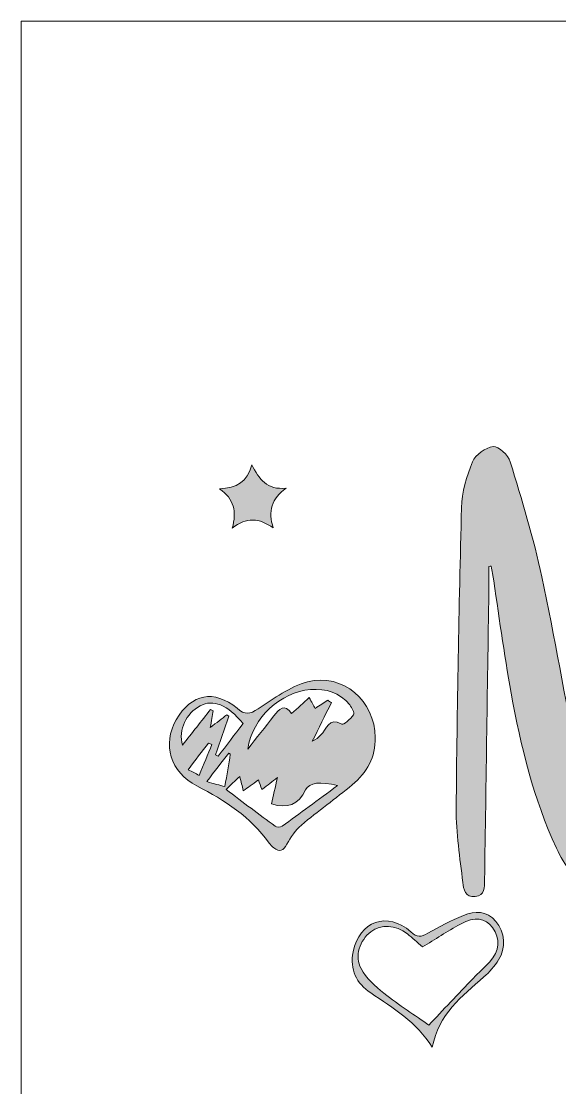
# Model space of a CAD drawing. Extents: x -202 to 798, y -79 to 921.
# Drawn here: x -202 to 0.5, y 520.4 to 921 of the extents above; entities that cross this region are included whole.
import ezdxf

# ---------------------------------------------------------------- set-up
doc = ezdxf.new("R2010")
doc.units = 0
doc.header["$MEASUREMENT"] = 0
doc.layers.add('Layer 1', color=7, linetype='Continuous', lineweight=0)

# ---------------------------------------------------------------- blocks, each defined once
blk = doc.blocks.new('Block_1')
at = {"layer": 'Layer 1', "true_color": 0x000000, "transparency": 33554687}
h = blk.add_hatch(color=18, dxfattribs=at)
h.dxf.hatch_style = 2
edge = h.paths.add_edge_path()
edge.add_spline(control_points=[(25.33, 780.8), (27.34, 777.89), (29.4, 774.89), (31.46, 771.9), (31.93, 772.38), (32.4, 772.86), (32.87, 773.34), (33.18, 777.87), (31.32, 779.66), (25.33, 780.8)], knot_values=[0, 0, 0, 0, 1, 1, 1, 2, 2, 2, 3, 3, 3, 3], degree=3, periodic=0)
edge = h.paths.add_edge_path()
edge.add_spline(control_points=[(-26.14, 716.26), (-26.14, 714.29), (-26.12, 712.32), (-26.15, 710.34), (-26.69, 673.02), (-27.23, 635.7), (-27.81, 598.38), (-27.85, 595.76), (-27.62, 592.63), (-31.33, 592.23), (-35.08, 591.83), (-35.69, 595), (-35.98, 597.53), (-37.03, 606.78), (-38.55, 616.07), (-38.47, 625.33), (-38.15, 662.98), (-37.45, 700.63), (-36.47, 738.28), (-36.32, 744.11), (-34.57, 750.14), (-32.32, 755.56), (-31.21, 758.22), (-27.38, 760.92), (-24.52, 761.24), (-22.56, 761.46), (-18.89, 758), (-18.13, 755.53), (-13.77, 741.24), (-9.39, 726.9), (-6.26, 712.32), (-1.4, 689.71), (2.47, 666.88), (6.78, 644.15), (7.04, 642.76), (7.55, 641.41), (8.91, 640.13), (9.15, 643.48), (9.46, 646.82), (9.6, 650.18), (11.11, 685.79), (12.82, 721.4), (13.92, 757.02), (14.16, 764.9), (12.37, 772.87), (11.24, 780.76), (10.88, 783.29), (10.93, 785.6), (13.82, 785.42), (19.53, 785.04), (25.42, 784.72), (30.8, 783), (35.47, 781.5), (37.98, 776.83), (38.01, 771.88), (38.07, 759.9), (37.72, 747.92), (37.46, 735.94), (36.56, 695.97), (35.68, 656.01), (34.65, 616.05), (34.53, 611.44), (34.08, 606.68), (32.75, 602.3), (29.77, 592.55), (21.52, 589.61), (12.6, 594.66), (6.25, 598.27), (2.26, 603.94), (-0.76, 610.39), (-9.44, 628.95), (-14.15, 648.7), (-17.81, 668.7), (-20.53, 683.59), (-22.48, 698.63), (-24.79, 713.6), (-24.93, 714.51), (-25.14, 715.42), (-25.31, 716.33), (-25.59, 716.3), (-25.87, 716.28), (-26.14, 716.26)], knot_values=[0, 0, 0, 0, 1, 1, 1, 2, 2, 2, 3, 3, 3, 4, 4, 4, 5, 5, 5, 6, 6, 6, 7, 7, 7, 8, 8, 8, 9, 9, 9, 10, 10, 10, 11, 11, 11, 12, 12, 12, 13, 13, 13, 14, 14, 14, 15, 15, 15, 16, 16, 16, 17, 17, 17, 18, 18, 18, 19, 19, 19, 20, 20, 20, 21, 21, 21, 22, 22, 22, 23, 23, 23, 24, 24, 24, 25, 25, 25, 26, 26, 26, 27, 27, 27, 27], degree=3, periodic=0)
h = blk.add_hatch(color=18, dxfattribs=at)
h.dxf.hatch_style = 2
edge = h.paths.add_edge_path()
edge.add_spline(control_points=[(-127.43, 745.38), (-121.13, 745.68), (-116.99, 747.96), (-115.27, 754.44), (-112.65, 749.03), (-109.51, 744.82), (-102.44, 745.67), (-107.86, 741.7), (-109.4, 736.95), (-107.23, 730.68), (-112.5, 734.41), (-117.35, 734.92), (-122.67, 730.64), (-120.97, 736.76), (-121.95, 741.66), (-127.43, 745.38)], knot_values=[0, 0, 0, 0, 1, 1, 1, 2, 2, 2, 3, 3, 3, 4, 4, 4, 5, 5, 5, 5], degree=3, periodic=0)
h = blk.add_hatch(color=18, dxfattribs=at)
h.dxf.hatch_style = 2
edge = h.paths.add_edge_path()
edge.add_spline(control_points=[(-130.32, 649.34), (-130.76, 649.53), (-131.19, 649.72), (-131.63, 649.91), (-134.07, 646.72), (-136.52, 643.52), (-139.3, 639.88), (-137.7, 639.06), (-136.55, 638.48), (-135.11, 637.75), (-133.38, 641.94), (-131.85, 645.64), (-130.32, 649.34)], knot_values=[0, 0, 0, 0, 1, 1, 1, 2, 2, 2, 3, 3, 3, 4, 4, 4, 4], degree=3, periodic=0)
edge = h.paths.add_edge_path()
edge.add_spline(control_points=[(-125.43, 633.52), (-124.68, 638.05), (-124.04, 641.86), (-123.4, 645.68), (-123.61, 645.84), (-123.82, 645.99), (-124.02, 646.15), (-126.64, 642.76), (-129.25, 639.36), (-132.28, 635.42), (-129.45, 634.64), (-127.44, 634.08), (-125.43, 633.52)], knot_values=[0, 0, 0, 0, 1, 1, 1, 2, 2, 2, 3, 3, 3, 4, 4, 4, 4], degree=3, periodic=0)
edge = h.paths.add_edge_path()
edge.add_spline(control_points=[(-118.58, 657.24), (-124.54, 664.39), (-129.83, 666.45), (-134.73, 663.87), (-140.02, 661.09), (-142.96, 654.98), (-141.44, 649.08), (-137.76, 653.73), (-134.28, 658.14), (-130.8, 662.55), (-130.5, 662.37), (-130.19, 662.19), (-129.89, 662.02), (-130.2, 660.14), (-130.51, 658.27), (-130.93, 655.75), (-128.5, 657.6), (-126.61, 659.04), (-124.72, 660.49), (-124.47, 660.32), (-124.21, 660.16), (-123.96, 659.99), (-125.63, 655.14), (-127.3, 650.3), (-128.97, 645.45), (-128.64, 645.28), (-128.3, 645.1), (-127.97, 644.93), (-124.88, 648.98), (-121.79, 653.03), (-118.58, 657.24)], knot_values=[0, 0, 0, 0, 1, 1, 1, 2, 2, 2, 3, 3, 3, 4, 4, 4, 5, 5, 5, 6, 6, 6, 7, 7, 7, 8, 8, 8, 9, 9, 9, 10, 10, 10, 10], degree=3, periodic=0)
edge = h.paths.add_edge_path()
edge.add_spline(control_points=[(-116.84, 647.66), (-113.57, 651.8), (-110.28, 655.92), (-107.05, 660.09), (-105.02, 662.72), (-102.99, 664.83), (-100.36, 660.99), (-98, 663.1), (-95.95, 664.93), (-93.71, 666.95), (-92.79, 665.22), (-92.15, 664.02), (-91.55, 662.9), (-89.75, 664.06), (-88.27, 665.02), (-86.79, 665.98), (-86.32, 665.68), (-85.86, 665.38), (-85.39, 665.08), (-87.79, 660.25), (-90.18, 655.43), (-92.58, 650.61), (-91.1, 651.09), (-90.33, 652.06), (-89.44, 652.89), (-87.23, 654.96), (-86.52, 659.8), (-81.47, 656.97), (-80.81, 656.6), (-78.16, 658.94), (-77.11, 660.48), (-76.66, 661.14), (-77.66, 663.22), (-78.5, 664.24), (-82.3, 668.86), (-87.46, 670.44), (-93.24, 669.99), (-104.46, 669.12), (-115.07, 659.55), (-116.84, 647.66)], knot_values=[0, 0, 0, 0, 1, 1, 1, 2, 2, 2, 3, 3, 3, 4, 4, 4, 5, 5, 5, 6, 6, 6, 7, 7, 7, 8, 8, 8, 9, 9, 9, 10, 10, 10, 11, 11, 11, 12, 12, 12, 13, 13, 13, 13], degree=3, periodic=0)
edge = h.paths.add_edge_path()
edge.add_spline(control_points=[(-83.06, 633.92), (-89.55, 635.51), (-93.73, 635.15), (-95.11, 632.31), (-97.82, 626.73), (-101.79, 625.13), (-107.92, 627.01), (-107.24, 630.05), (-106.55, 633.12), (-105.69, 636.94), (-107.79, 635.33), (-109.19, 634.25), (-111.53, 632.45), (-112.01, 633.78), (-112.47, 635.04), (-112.84, 636.06), (-115.23, 634.33), (-116.78, 633.22), (-118.51, 631.97), (-118.99, 633.91), (-119.33, 635.25), (-119.85, 637.32), (-121.76, 635.53), (-123.13, 634.26), (-125.02, 632.49), (-118.52, 627.58), (-112.61, 623.06), (-106.59, 618.67), (-106, 618.23), (-104.55, 618.23), (-103.94, 618.66), (-97.21, 623.47), (-90.56, 628.41), (-83.06, 633.92)], knot_values=[0, 0, 0, 0, 1, 1, 1, 2, 2, 2, 3, 3, 3, 4, 4, 4, 5, 5, 5, 6, 6, 6, 7, 7, 7, 8, 8, 8, 9, 9, 9, 10, 10, 10, 11, 11, 11, 11], degree=3, periodic=0)
edge = h.paths.add_edge_path()
edge.add_spline(control_points=[(-68.92, 652.02), (-68.73, 644.61), (-72.09, 638.8), (-77.54, 634.24), (-83.79, 629.01), (-90.47, 624.31), (-96.69, 619.06), (-98.93, 617.17), (-100.67, 614.51), (-102.09, 611.91), (-103.47, 609.38), (-104.84, 608.78), (-107.08, 610.56), (-107.73, 611.07), (-108.34, 611.68), (-108.81, 612.35), (-115.77, 622.14), (-125.44, 628.37), (-135.94, 633.77), (-146.03, 638.96), (-149.05, 649.52), (-143.71, 658.68), (-138.04, 668.4), (-129.55, 670.16), (-120.89, 662.95), (-117.85, 660.43), (-116.07, 660.65), (-112.88, 662.78), (-107.03, 666.69), (-100.97, 671.13), (-94.35, 672.85), (-81.1, 676.29), (-68.94, 665.67), (-68.92, 652.02)], knot_values=[0, 0, 0, 0, 1, 1, 1, 2, 2, 2, 3, 3, 3, 4, 4, 4, 5, 5, 5, 6, 6, 6, 7, 7, 7, 8, 8, 8, 9, 9, 9, 10, 10, 10, 11, 11, 11, 11], degree=3, periodic=0)
h = blk.add_hatch(color=18, dxfattribs=at)
h.dxf.hatch_style = 2
edge = h.paths.add_edge_path()
edge.add_spline(control_points=[(-51.15, 573.33), (-53.28, 575.17), (-54.96, 576.76), (-56.79, 578.18), (-61.36, 581.74), (-66.58, 581.99), (-70.59, 578.97), (-74.66, 575.9), (-76.84, 569.78), (-74.26, 565.16), (-72.27, 561.58), (-68.95, 558.51), (-65.66, 555.93), (-59.92, 551.42), (-53.76, 547.46), (-48.74, 543.95), (-43.52, 549.48), (-37.8, 555.58), (-32.02, 561.63), (-30.07, 563.67), (-27.88, 565.48), (-25.98, 567.56), (-22.02, 571.91), (-21.71, 576.34), (-24.86, 580.62), (-27.57, 584.3), (-31.36, 584.86), (-36.88, 581.87), (-41.84, 579.19), (-46.57, 576.1), (-51.15, 573.33)], knot_values=[0, 0, 0, 0, 1, 1, 1, 2, 2, 2, 3, 3, 3, 4, 4, 4, 5, 5, 5, 6, 6, 6, 7, 7, 7, 8, 8, 8, 9, 9, 9, 10, 10, 10, 10], degree=3, periodic=0)
edge = h.paths.add_edge_path()
edge.add_spline(control_points=[(-47.44, 535.7), (-53.5, 545.07), (-62.18, 550.37), (-70.58, 556.04), (-75.99, 559.69), (-78.55, 564.77), (-77.22, 571.49), (-74.93, 582.96), (-64.26, 586.81), (-55.56, 578.97), (-53.13, 576.77), (-51.59, 577.06), (-49.14, 578.44), (-44.8, 580.88), (-40.39, 583.27), (-35.78, 585.12), (-31.44, 586.86), (-26.96, 587.15), (-23.5, 582.91), (-20.19, 578.85), (-19.63, 572.9), (-22.53, 568.45), (-24.05, 566.1), (-25.93, 563.87), (-28.04, 562.04), (-36.39, 554.82), (-45.13, 547.96), (-47.44, 535.7)], knot_values=[0, 0, 0, 0, 1, 1, 1, 2, 2, 2, 3, 3, 3, 4, 4, 4, 5, 5, 5, 6, 6, 6, 7, 7, 7, 8, 8, 8, 9, 9, 9, 9], degree=3, periodic=0)
at = {"layer": 'Layer 1'}
for points, knots in [([(-202, 921), (131.33, 921), (464.67, 921), (798, 921), (798, 587.67), (798, 254.33), (798, -79), (464.67, -79), (131.33, -79), (-202, -79), (-202, 254.33), (-202, 587.67), (-202, 921)], [0, 0, 0, 0, 1, 1, 1, 2, 2, 2, 3, 3, 3, 4, 4, 4, 4]), ([(-26.14, 716.26), (-25.87, 716.28), (-25.59, 716.3), (-25.31, 716.33), (-25.14, 715.42), (-24.93, 714.51), (-24.79, 713.6), (-22.48, 698.63), (-20.53, 683.59), (-17.81, 668.7), (-14.15, 648.7), (-9.44, 628.95), (-0.76, 610.39), (2.26, 603.94), (6.25, 598.27), (12.6, 594.66), (21.52, 589.61), (29.77, 592.55), (32.75, 602.3), (34.08, 606.68), (34.53, 611.44), (34.65, 616.05), (35.68, 656.01), (36.56, 695.97), (37.46, 735.94), (37.72, 747.92), (38.07, 759.9), (38.01, 771.88), (37.98, 776.83), (35.47, 781.5), (30.8, 783), (25.42, 784.72), (19.53, 785.04), (13.82, 785.42), (10.93, 785.6), (10.88, 783.29), (11.24, 780.76), (12.37, 772.87), (14.16, 764.9), (13.92, 757.02), (12.82, 721.4), (11.11, 685.79), (9.6, 650.18), (9.46, 646.82), (9.15, 643.48), (8.91, 640.13), (7.55, 641.41), (7.04, 642.76), (6.78, 644.15), (2.47, 666.88), (-1.4, 689.71), (-6.26, 712.32), (-9.39, 726.9), (-13.77, 741.24), (-18.13, 755.53), (-18.89, 758), (-22.56, 761.46), (-24.52, 761.24), (-27.38, 760.92), (-31.21, 758.22), (-32.32, 755.56), (-34.57, 750.14), (-36.32, 744.11), (-36.47, 738.28), (-37.45, 700.63), (-38.15, 662.98), (-38.47, 625.33), (-38.55, 616.07), (-37.03, 606.78), (-35.98, 597.53), (-35.69, 595), (-35.08, 591.83), (-31.33, 592.23), (-27.62, 592.63), (-27.85, 595.76), (-27.81, 598.38), (-27.23, 635.7), (-26.69, 673.02), (-26.15, 710.34), (-26.12, 712.32), (-26.14, 714.29), (-26.14, 716.26)], [0, 0, 0, 0, 1, 1, 1, 2, 2, 2, 3, 3, 3, 4, 4, 4, 5, 5, 5, 6, 6, 6, 7, 7, 7, 8, 8, 8, 9, 9, 9, 10, 10, 10, 11, 11, 11, 12, 12, 12, 13, 13, 13, 14, 14, 14, 15, 15, 15, 16, 16, 16, 17, 17, 17, 18, 18, 18, 19, 19, 19, 20, 20, 20, 21, 21, 21, 22, 22, 22, 23, 23, 23, 24, 24, 24, 25, 25, 25, 26, 26, 26, 27, 27, 27, 27]), ([(-26.14, 716.26), (-26.14, 714.29), (-26.12, 712.32), (-26.15, 710.34), (-26.69, 673.02), (-27.23, 635.7), (-27.81, 598.38), (-27.85, 595.76), (-27.62, 592.63), (-31.33, 592.23), (-35.08, 591.83), (-35.69, 595), (-35.98, 597.53), (-37.03, 606.78), (-38.55, 616.07), (-38.47, 625.33), (-38.15, 662.98), (-37.45, 700.63), (-36.47, 738.28), (-36.32, 744.11), (-34.57, 750.14), (-32.32, 755.56), (-31.21, 758.22), (-27.38, 760.92), (-24.52, 761.24), (-22.56, 761.46), (-18.89, 758), (-18.13, 755.53), (-13.77, 741.24), (-9.39, 726.9), (-6.26, 712.32), (-1.4, 689.71), (2.47, 666.88), (6.78, 644.15), (7.04, 642.76), (7.55, 641.41), (8.91, 640.13), (9.15, 643.48), (9.46, 646.82), (9.6, 650.18), (11.11, 685.79), (12.82, 721.4), (13.92, 757.02), (14.16, 764.9), (12.37, 772.87), (11.24, 780.76), (10.88, 783.29), (10.93, 785.6), (13.82, 785.42), (19.53, 785.04), (25.42, 784.72), (30.8, 783), (35.47, 781.5), (37.98, 776.83), (38.01, 771.88), (38.07, 759.9), (37.72, 747.92), (37.46, 735.94), (36.56, 695.97), (35.68, 656.01), (34.65, 616.05), (34.53, 611.44), (34.08, 606.68), (32.75, 602.3), (29.77, 592.55), (21.52, 589.61), (12.6, 594.66), (6.25, 598.27), (2.26, 603.94), (-0.76, 610.39), (-9.44, 628.95), (-14.15, 648.7), (-17.81, 668.7), (-20.53, 683.59), (-22.48, 698.63), (-24.79, 713.6), (-24.93, 714.51), (-25.14, 715.42), (-25.31, 716.33), (-25.59, 716.3), (-25.87, 716.28), (-26.14, 716.26)], [0, 0, 0, 0, 1, 1, 1, 2, 2, 2, 3, 3, 3, 4, 4, 4, 5, 5, 5, 6, 6, 6, 7, 7, 7, 8, 8, 8, 9, 9, 9, 10, 10, 10, 11, 11, 11, 12, 12, 12, 13, 13, 13, 14, 14, 14, 15, 15, 15, 16, 16, 16, 17, 17, 17, 18, 18, 18, 19, 19, 19, 20, 20, 20, 21, 21, 21, 22, 22, 22, 23, 23, 23, 24, 24, 24, 25, 25, 25, 26, 26, 26, 27, 27, 27, 27]), ([(-127.43, 745.38), (-121.95, 741.66), (-120.97, 736.76), (-122.67, 730.64), (-117.35, 734.92), (-112.5, 734.41), (-107.23, 730.68), (-109.4, 736.95), (-107.86, 741.7), (-102.44, 745.67), (-109.51, 744.82), (-112.65, 749.03), (-115.27, 754.44), (-116.99, 747.96), (-121.13, 745.68), (-127.43, 745.38)], [0, 0, 0, 0, 1, 1, 1, 2, 2, 2, 3, 3, 3, 4, 4, 4, 5, 5, 5, 5]), ([(-127.43, 745.38), (-121.13, 745.68), (-116.99, 747.96), (-115.27, 754.44), (-112.65, 749.03), (-109.51, 744.82), (-102.44, 745.67), (-107.86, 741.7), (-109.4, 736.95), (-107.23, 730.68), (-112.5, 734.41), (-117.35, 734.92), (-122.67, 730.64), (-120.97, 736.76), (-121.95, 741.66), (-127.43, 745.38)], [0, 0, 0, 0, 1, 1, 1, 2, 2, 2, 3, 3, 3, 4, 4, 4, 5, 5, 5, 5]), ([(-68.92, 652.02), (-68.94, 665.67), (-81.1, 676.29), (-94.35, 672.85), (-100.97, 671.13), (-107.03, 666.69), (-112.88, 662.78), (-116.07, 660.65), (-117.85, 660.43), (-120.89, 662.95), (-129.55, 670.16), (-138.04, 668.4), (-143.71, 658.68), (-149.05, 649.52), (-146.03, 638.96), (-135.94, 633.77), (-125.44, 628.37), (-115.77, 622.14), (-108.81, 612.35), (-108.34, 611.68), (-107.73, 611.07), (-107.08, 610.56), (-104.84, 608.78), (-103.47, 609.38), (-102.09, 611.91), (-100.67, 614.51), (-98.93, 617.17), (-96.69, 619.06), (-90.47, 624.31), (-83.79, 629.01), (-77.54, 634.24), (-72.09, 638.8), (-68.73, 644.61), (-68.92, 652.02)], [0, 0, 0, 0, 1, 1, 1, 2, 2, 2, 3, 3, 3, 4, 4, 4, 5, 5, 5, 6, 6, 6, 7, 7, 7, 8, 8, 8, 9, 9, 9, 10, 10, 10, 11, 11, 11, 11]), ([(-68.92, 652.02), (-68.73, 644.61), (-72.09, 638.8), (-77.54, 634.24), (-83.79, 629.01), (-90.47, 624.31), (-96.69, 619.06), (-98.93, 617.17), (-100.67, 614.51), (-102.09, 611.91), (-103.47, 609.38), (-104.84, 608.78), (-107.08, 610.56), (-107.73, 611.07), (-108.34, 611.68), (-108.81, 612.35), (-115.77, 622.14), (-125.44, 628.37), (-135.94, 633.77), (-146.03, 638.96), (-149.05, 649.52), (-143.71, 658.68), (-138.04, 668.4), (-129.55, 670.16), (-120.89, 662.95), (-117.85, 660.43), (-116.07, 660.65), (-112.88, 662.78), (-107.03, 666.69), (-100.97, 671.13), (-94.35, 672.85), (-81.1, 676.29), (-68.94, 665.67), (-68.92, 652.02)], [0, 0, 0, 0, 1, 1, 1, 2, 2, 2, 3, 3, 3, 4, 4, 4, 5, 5, 5, 6, 6, 6, 7, 7, 7, 8, 8, 8, 9, 9, 9, 10, 10, 10, 11, 11, 11, 11]), ([(-116.84, 647.66), (-113.57, 651.8), (-110.28, 655.92), (-107.05, 660.09), (-105.02, 662.72), (-102.99, 664.83), (-100.36, 660.99), (-98, 663.1), (-95.95, 664.93), (-93.71, 666.95), (-92.79, 665.22), (-92.15, 664.02), (-91.55, 662.9), (-89.75, 664.06), (-88.27, 665.02), (-86.79, 665.98), (-86.32, 665.68), (-85.86, 665.38), (-85.39, 665.08), (-87.79, 660.25), (-90.18, 655.43), (-92.58, 650.61), (-91.1, 651.09), (-90.33, 652.06), (-89.44, 652.89), (-87.23, 654.96), (-86.52, 659.8), (-81.47, 656.97), (-80.81, 656.6), (-78.16, 658.94), (-77.11, 660.48), (-76.66, 661.14), (-77.66, 663.22), (-78.5, 664.24), (-82.3, 668.86), (-87.46, 670.44), (-93.24, 669.99), (-104.46, 669.12), (-115.07, 659.55), (-116.84, 647.66)], [0, 0, 0, 0, 1, 1, 1, 2, 2, 2, 3, 3, 3, 4, 4, 4, 5, 5, 5, 6, 6, 6, 7, 7, 7, 8, 8, 8, 9, 9, 9, 10, 10, 10, 11, 11, 11, 12, 12, 12, 13, 13, 13, 13]), ([(-116.84, 647.66), (-115.07, 659.55), (-104.46, 669.12), (-93.24, 669.99), (-87.46, 670.44), (-82.3, 668.86), (-78.5, 664.24), (-77.66, 663.22), (-76.66, 661.14), (-77.11, 660.48), (-78.16, 658.94), (-80.81, 656.6), (-81.47, 656.97), (-86.52, 659.8), (-87.23, 654.96), (-89.44, 652.89), (-90.33, 652.06), (-91.1, 651.09), (-92.58, 650.61), (-90.18, 655.43), (-87.79, 660.25), (-85.39, 665.08), (-85.86, 665.38), (-86.32, 665.68), (-86.79, 665.98), (-88.27, 665.02), (-89.75, 664.06), (-91.55, 662.9), (-92.15, 664.02), (-92.79, 665.22), (-93.71, 666.95), (-95.95, 664.93), (-98, 663.1), (-100.36, 660.99), (-102.99, 664.83), (-105.02, 662.72), (-107.05, 660.09), (-110.28, 655.92), (-113.57, 651.8), (-116.84, 647.66)], [0, 0, 0, 0, 1, 1, 1, 2, 2, 2, 3, 3, 3, 4, 4, 4, 5, 5, 5, 6, 6, 6, 7, 7, 7, 8, 8, 8, 9, 9, 9, 10, 10, 10, 11, 11, 11, 12, 12, 12, 13, 13, 13, 13]), ([(-118.58, 657.24), (-124.54, 664.39), (-129.83, 666.45), (-134.73, 663.87), (-140.02, 661.09), (-142.96, 654.98), (-141.44, 649.08), (-137.76, 653.73), (-134.28, 658.14), (-130.8, 662.55), (-130.5, 662.37), (-130.19, 662.19), (-129.89, 662.02), (-130.2, 660.14), (-130.51, 658.27), (-130.93, 655.75), (-128.5, 657.6), (-126.61, 659.04), (-124.72, 660.49), (-124.47, 660.32), (-124.21, 660.16), (-123.96, 659.99), (-125.63, 655.14), (-127.3, 650.3), (-128.97, 645.45), (-128.64, 645.28), (-128.3, 645.1), (-127.97, 644.93), (-124.88, 648.98), (-121.79, 653.03), (-118.58, 657.24)], [0, 0, 0, 0, 1, 1, 1, 2, 2, 2, 3, 3, 3, 4, 4, 4, 5, 5, 5, 6, 6, 6, 7, 7, 7, 8, 8, 8, 9, 9, 9, 10, 10, 10, 10]), ([(-118.58, 657.24), (-121.79, 653.03), (-124.88, 648.98), (-127.97, 644.93), (-128.3, 645.1), (-128.64, 645.28), (-128.97, 645.45), (-127.3, 650.3), (-125.63, 655.14), (-123.96, 659.99), (-124.21, 660.16), (-124.47, 660.32), (-124.72, 660.49), (-126.61, 659.04), (-128.5, 657.6), (-130.93, 655.75), (-130.51, 658.27), (-130.2, 660.14), (-129.89, 662.02), (-130.19, 662.19), (-130.5, 662.37), (-130.8, 662.55), (-134.28, 658.14), (-137.76, 653.73), (-141.44, 649.08), (-142.96, 654.98), (-140.02, 661.09), (-134.73, 663.87), (-129.83, 666.45), (-124.54, 664.39), (-118.58, 657.24)], [0, 0, 0, 0, 1, 1, 1, 2, 2, 2, 3, 3, 3, 4, 4, 4, 5, 5, 5, 6, 6, 6, 7, 7, 7, 8, 8, 8, 9, 9, 9, 10, 10, 10, 10]), ([(-130.32, 649.34), (-130.76, 649.53), (-131.19, 649.72), (-131.63, 649.91), (-134.07, 646.72), (-136.52, 643.52), (-139.3, 639.88), (-137.7, 639.06), (-136.55, 638.48), (-135.11, 637.75), (-133.38, 641.94), (-131.85, 645.64), (-130.32, 649.34)], [0, 0, 0, 0, 1, 1, 1, 2, 2, 2, 3, 3, 3, 4, 4, 4, 4]), ([(-130.32, 649.34), (-131.85, 645.64), (-133.38, 641.94), (-135.11, 637.75), (-136.55, 638.48), (-137.7, 639.06), (-139.3, 639.88), (-136.52, 643.52), (-134.07, 646.72), (-131.63, 649.91), (-131.19, 649.72), (-130.76, 649.53), (-130.32, 649.34)], [0, 0, 0, 0, 1, 1, 1, 2, 2, 2, 3, 3, 3, 4, 4, 4, 4]), ([(-125.43, 633.52), (-124.68, 638.05), (-124.04, 641.86), (-123.4, 645.68), (-123.61, 645.84), (-123.82, 645.99), (-124.02, 646.15), (-126.64, 642.76), (-129.25, 639.36), (-132.28, 635.42), (-129.45, 634.64), (-127.44, 634.08), (-125.43, 633.52)], [0, 0, 0, 0, 1, 1, 1, 2, 2, 2, 3, 3, 3, 4, 4, 4, 4]), ([(-125.43, 633.52), (-127.44, 634.08), (-129.45, 634.64), (-132.28, 635.42), (-129.25, 639.36), (-126.64, 642.76), (-124.02, 646.15), (-123.82, 645.99), (-123.61, 645.84), (-123.4, 645.68), (-124.04, 641.86), (-124.68, 638.05), (-125.43, 633.52)], [0, 0, 0, 0, 1, 1, 1, 2, 2, 2, 3, 3, 3, 4, 4, 4, 4]), ([(-83.06, 633.92), (-89.55, 635.51), (-93.73, 635.15), (-95.11, 632.31), (-97.82, 626.73), (-101.79, 625.13), (-107.92, 627.01), (-107.24, 630.05), (-106.55, 633.12), (-105.69, 636.94), (-107.79, 635.33), (-109.19, 634.25), (-111.53, 632.45), (-112.01, 633.78), (-112.47, 635.04), (-112.84, 636.06), (-115.23, 634.33), (-116.78, 633.22), (-118.51, 631.97), (-118.99, 633.91), (-119.33, 635.25), (-119.85, 637.32), (-121.76, 635.53), (-123.13, 634.26), (-125.02, 632.49), (-118.52, 627.58), (-112.61, 623.06), (-106.59, 618.67), (-106, 618.23), (-104.55, 618.23), (-103.94, 618.66), (-97.21, 623.47), (-90.56, 628.41), (-83.06, 633.92)], [0, 0, 0, 0, 1, 1, 1, 2, 2, 2, 3, 3, 3, 4, 4, 4, 5, 5, 5, 6, 6, 6, 7, 7, 7, 8, 8, 8, 9, 9, 9, 10, 10, 10, 11, 11, 11, 11]), ([(-83.06, 633.92), (-90.56, 628.41), (-97.21, 623.47), (-103.94, 618.66), (-104.55, 618.23), (-106, 618.23), (-106.59, 618.67), (-112.61, 623.06), (-118.52, 627.58), (-125.02, 632.49), (-123.13, 634.26), (-121.76, 635.53), (-119.85, 637.32), (-119.33, 635.25), (-118.99, 633.91), (-118.51, 631.97), (-116.78, 633.22), (-115.23, 634.33), (-112.84, 636.06), (-112.47, 635.04), (-112.01, 633.78), (-111.53, 632.45), (-109.19, 634.25), (-107.79, 635.33), (-105.69, 636.94), (-106.55, 633.12), (-107.24, 630.05), (-107.92, 627.01), (-101.79, 625.13), (-97.82, 626.73), (-95.11, 632.31), (-93.73, 635.15), (-89.55, 635.51), (-83.06, 633.92)], [0, 0, 0, 0, 1, 1, 1, 2, 2, 2, 3, 3, 3, 4, 4, 4, 5, 5, 5, 6, 6, 6, 7, 7, 7, 8, 8, 8, 9, 9, 9, 10, 10, 10, 11, 11, 11, 11]), ([(-47.44, 535.7), (-45.13, 547.96), (-36.39, 554.82), (-28.04, 562.04), (-25.93, 563.87), (-24.05, 566.1), (-22.53, 568.45), (-19.63, 572.9), (-20.19, 578.85), (-23.5, 582.91), (-26.96, 587.15), (-31.44, 586.86), (-35.78, 585.12), (-40.39, 583.27), (-44.8, 580.88), (-49.14, 578.44), (-51.59, 577.06), (-53.13, 576.77), (-55.56, 578.97), (-64.26, 586.81), (-74.93, 582.96), (-77.22, 571.49), (-78.55, 564.77), (-75.99, 559.69), (-70.58, 556.04), (-62.18, 550.37), (-53.5, 545.07), (-47.44, 535.7)], [0, 0, 0, 0, 1, 1, 1, 2, 2, 2, 3, 3, 3, 4, 4, 4, 5, 5, 5, 6, 6, 6, 7, 7, 7, 8, 8, 8, 9, 9, 9, 9]), ([(-47.44, 535.7), (-53.5, 545.07), (-62.18, 550.37), (-70.58, 556.04), (-75.99, 559.69), (-78.55, 564.77), (-77.22, 571.49), (-74.93, 582.96), (-64.26, 586.81), (-55.56, 578.97), (-53.13, 576.77), (-51.59, 577.06), (-49.14, 578.44), (-44.8, 580.88), (-40.39, 583.27), (-35.78, 585.12), (-31.44, 586.86), (-26.96, 587.15), (-23.5, 582.91), (-20.19, 578.85), (-19.63, 572.9), (-22.53, 568.45), (-24.05, 566.1), (-25.93, 563.87), (-28.04, 562.04), (-36.39, 554.82), (-45.13, 547.96), (-47.44, 535.7)], [0, 0, 0, 0, 1, 1, 1, 2, 2, 2, 3, 3, 3, 4, 4, 4, 5, 5, 5, 6, 6, 6, 7, 7, 7, 8, 8, 8, 9, 9, 9, 9]), ([(-51.15, 573.33), (-53.28, 575.17), (-54.96, 576.76), (-56.79, 578.18), (-61.36, 581.74), (-66.58, 581.99), (-70.59, 578.97), (-74.66, 575.9), (-76.84, 569.78), (-74.26, 565.16), (-72.27, 561.58), (-68.95, 558.51), (-65.66, 555.93), (-59.92, 551.42), (-53.76, 547.46), (-48.74, 543.95), (-43.52, 549.48), (-37.8, 555.58), (-32.02, 561.63), (-30.07, 563.67), (-27.88, 565.48), (-25.98, 567.56), (-22.02, 571.91), (-21.71, 576.34), (-24.86, 580.62), (-27.57, 584.3), (-31.36, 584.86), (-36.88, 581.87), (-41.84, 579.19), (-46.57, 576.1), (-51.15, 573.33)], [0, 0, 0, 0, 1, 1, 1, 2, 2, 2, 3, 3, 3, 4, 4, 4, 5, 5, 5, 6, 6, 6, 7, 7, 7, 8, 8, 8, 9, 9, 9, 10, 10, 10, 10]), ([(-51.15, 573.33), (-46.57, 576.1), (-41.84, 579.19), (-36.88, 581.87), (-31.36, 584.86), (-27.57, 584.3), (-24.86, 580.62), (-21.71, 576.34), (-22.02, 571.91), (-25.98, 567.56), (-27.88, 565.48), (-30.07, 563.67), (-32.02, 561.63), (-37.8, 555.58), (-43.52, 549.48), (-48.74, 543.95), (-53.76, 547.46), (-59.92, 551.42), (-65.66, 555.93), (-68.95, 558.51), (-72.27, 561.58), (-74.26, 565.16), (-76.84, 569.78), (-74.66, 575.9), (-70.59, 578.97), (-66.58, 581.99), (-61.36, 581.74), (-56.79, 578.18), (-54.96, 576.76), (-53.28, 575.17), (-51.15, 573.33)], [0, 0, 0, 0, 1, 1, 1, 2, 2, 2, 3, 3, 3, 4, 4, 4, 5, 5, 5, 6, 6, 6, 7, 7, 7, 8, 8, 8, 9, 9, 9, 10, 10, 10, 10])]:
    blk.add_open_spline(points, degree=3, knots=knots, dxfattribs=at)
blk = doc.blocks.new('Block_0')
at = {"layer": 'Layer 1'}
blk.add_blockref('Block_1', (0, 0), dxfattribs=at)

msp = doc.modelspace()

# ---------------------------------------------------------------- block references
at = {"layer": 'Layer 1'}
msp.add_blockref('Block_0', (0, 0), dxfattribs=at)

doc.saveas('drawing.dxf')
